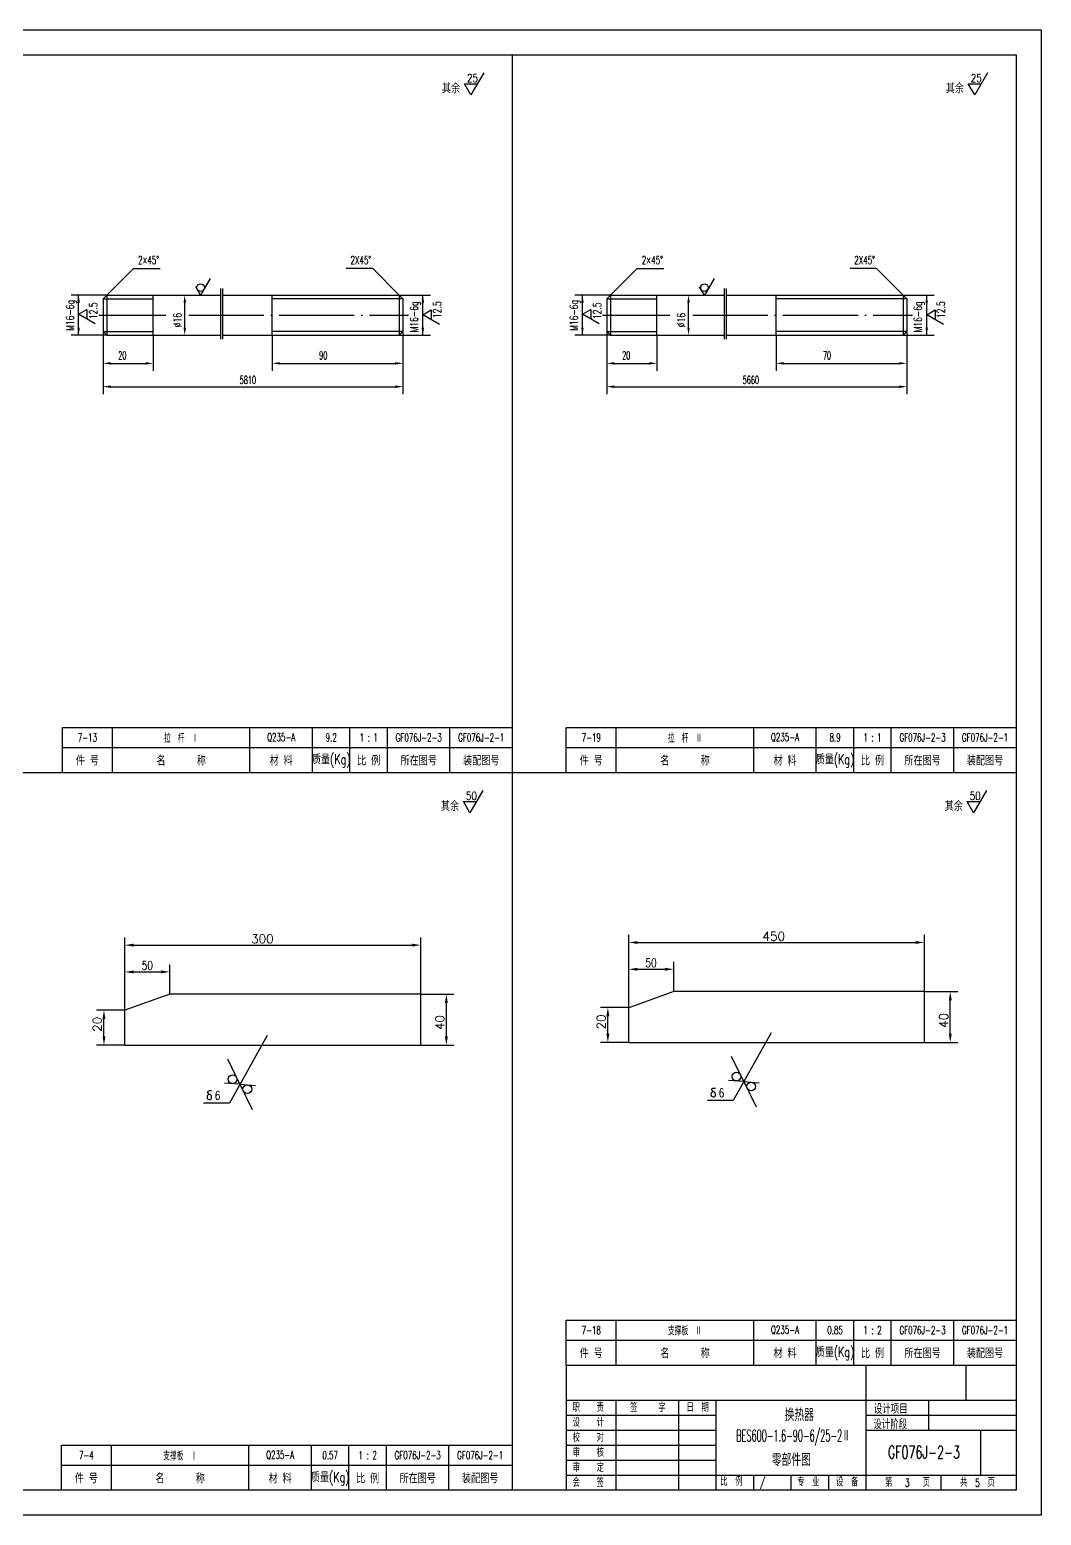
# Model space of a CAD drawing. Extents: x -1018 to 1609, y -45 to 1303.
# Drawn here: x 1204 to 1609, y -36 to 558 of the extents above; entities that cross this region are included whole.
import ezdxf
from ezdxf.enums import TextEntityAlignment as Align

# ---------------------------------------------------------------- set-up
doc = ezdxf.new("R2010")
doc.units = 0
doc.header["$MEASUREMENT"] = 0
doc.linetypes.add('DASHDOT-M', pattern=[36, 30, -3, 0, -3])
doc.linetypes.add('DIVIDE-M', pattern=[39, 30, -3, 0, -3, 0, -3])
doc.layers.get('0').update_dxf_attribs({"linetype": 'CONTINUOUS'})
for name, color, linetype in [('CDR_DWG1', 4, 'CONTINUOUS'), ('CDR_DWG3', 1, 'DASHDOT-M'), ('CDR_DWG4', 3, 'DIVIDE-M')]:
    doc.layers.add(name, color=color, linetype=linetype)
doc.styles.add('HZ', font='romans', dxfattribs={"width": 0.7, "bigfont": 'hz'})

msp = doc.modelspace()

# ---------------------------------------------------------------- linework, layer by layer
for p, q in [((767.94, 557.67), (1608.94, 557.67)), ((1608.94, 557.67), (1608.94, -36.33)), ((1397.44, -26.33), (1397.44, 547.67)), ((1235.2, 451.56), (1245.8, 462.17)), ((1245.8, 462.17), (1256.53, 462.17)), ((1341.52, 462.17), (1330.94, 462.17)), ((1352.13, 451.56), (1341.52, 462.17)), ((1436.7, 451.56), (1447.3, 462.17)), ((1447.3, 462.17), (1458.03, 462.17)), ((1543.02, 462.17), (1532.44, 462.17)), ((1553.63, 451.56), (1543.02, 462.17)), ((1235.13, 451.56), (1220.92, 451.56)), ((1223.92, 435.56), (1223.92, 451.56)), ((1352.13, 451.56), (1364.6, 451.56)), ((1361.6, 435.56), (1361.6, 451.56)), ((1436.63, 451.56), (1422.42, 451.56)), ((1425.42, 435.56), (1425.42, 451.56)), ((1553.63, 451.56), (1566.1, 451.56)), ((1563.1, 435.56), (1563.1, 451.56)), ((1266.36, 438.56), (1266.36, 448.56)), ((1467.86, 438.56), (1467.86, 448.56)), ((1235.13, 435.56), (1220.92, 435.56)), ((1233.7, 437.06), (1233.7, 421.27)), ((1253.7, 435.56), (1253.7, 421.27)), ((1301.36, 435.56), (1301.36, 421.27)), ((1352.13, 435.56), (1364.6, 435.56)), ((1353.63, 437.06), (1353.63, 421.27)), ((1436.63, 435.56), (1422.42, 435.56)), ((1435.2, 437.06), (1435.2, 421.27)), ((1455.2, 435.56), (1455.2, 421.27)), ((1502.86, 435.56), (1502.86, 421.27)), ((1553.63, 435.56), (1566.1, 435.56)), ((1555.13, 437.06), (1555.13, 421.27)), ((1236.7, 424.27), (1250.7, 424.27)), ((1304.36, 424.27), (1350.63, 424.27)), ((1438.2, 424.27), (1452.2, 424.27)), ((1505.86, 424.27), (1552.13, 424.27)), ((1233.7, 421.27), (1233.7, 411.94)), ((1353.63, 421.27), (1353.63, 411.94)), ((1435.2, 421.27), (1435.2, 411.94)), ((1555.13, 421.27), (1555.13, 411.94)), ((1236.7, 414.94), (1350.63, 414.94)), ((1438.2, 414.94), (1552.13, 414.94)), ((1217.44, 270.67), (1397.44, 270.67)), ((1418.94, 270.67), (1598.94, 270.67)), ((792.94, 260.67), (1598.94, 260.67)), ((1242.4, 184.01), (1242.4, 194.65)), ((1245.9, 191.65), (1358.06, 191.65)), ((1360.72, 172.12), (1360.72, 194.65)), ((1443.93, 185.06), (1443.93, 195.71)), ((1447.43, 192.71), (1559.58, 192.71)), ((1562.24, 173.18), (1562.24, 195.71)), ((1443.93, 166.71), (1443.93, 185)), ((1461.94, 173.18), (1461.94, 185)), ((1242.4, 165.65), (1242.4, 183.94)), ((1245.9, 180.94), (1257.77, 180.94)), ((1260.41, 172.12), (1260.41, 183.94)), ((1447.43, 182), (1459.3, 182)), ((1562.31, 173.12), (1575.53, 173.12)), ((1360.78, 172.06), (1374, 172.06)), ((1371, 155.14), (1371, 169.39)), ((1443.87, 166.71), (1432.58, 166.71)), ((1572.53, 156.2), (1572.53, 170.45)), ((1242.34, 165.65), (1231.05, 165.65)), ((1234.05, 154.87), (1234.05, 162.63)), ((1435.58, 155.93), (1435.58, 163.69)), ((1299.31, 155.54), (1284.23, 128.5)), ((1500.84, 156.59), (1485.76, 129.56)), ((1242.34, 151.64), (1231.05, 151.64)), ((1360.78, 151.64), (1374, 151.64)), ((1443.87, 152.7), (1432.58, 152.7)), ((1562.31, 152.7), (1575.53, 152.7)), ((1288.42, 136.05), (1283.53, 146.08)), ((1489.95, 137.1), (1485.06, 147.13)), ((1489.95, 137.1), (1483.77, 137.54)), ((1489.98, 137.07), (1494.88, 127.04)), ((1489.98, 137.07), (1496.16, 136.64)), ((1275.36, 131.34), (1275.27, 131.1)), ((1275.27, 131.1), (1275.32, 130.57)), ((1275.49, 131.56), (1275.36, 131.34)), ((1275.72, 131.75), (1275.49, 131.56)), ((1275.59, 132.69), (1275.6, 133.05)), ((1275.72, 132.36), (1275.59, 132.69)), ((1275.6, 133.05), (1275.73, 133.24)), ((1275.95, 132.14), (1275.72, 132.36)), ((1275.86, 131.9), (1275.72, 131.75)), ((1275.73, 133.24), (1276.02, 133.42)), ((1276.21, 131.99), (1275.86, 131.9)), ((1276.26, 131.97), (1275.95, 132.14)), ((1276.02, 133.42), (1276.26, 133.46)), ((1276.26, 133.46), (1277.1, 133.46)), ((1276.48, 131.87), (1276.26, 131.97)), ((1276.67, 131.75), (1276.48, 131.87)), ((1276.87, 131.58), (1276.67, 131.75)), ((1277.04, 131.34), (1276.87, 131.58)), ((1277.07, 131.01), (1277.04, 131.34)), ((1277.04, 130.31), (1277.07, 131.01)), ((1288.42, 136.05), (1282.24, 136.48)), ((1288.45, 136.02), (1293.35, 125.99)), ((1288.45, 136.02), (1294.63, 135.58)), ((1476.89, 132.4), (1476.8, 132.16)), ((1476.8, 132.16), (1476.85, 131.63)), ((1476.85, 131.63), (1476.87, 131.46)), ((1476.87, 131.46), (1477.05, 131.23)), ((1477.02, 132.62), (1476.89, 132.4)), ((1477.25, 132.81), (1477.02, 132.62)), ((1477.05, 131.23), (1477.31, 131.06)), ((1477.12, 133.75), (1477.13, 134.11)), ((1477.25, 133.42), (1477.12, 133.75)), ((1477.13, 134.11), (1477.26, 134.29)), ((1477.48, 133.2), (1477.25, 133.42)), ((1477.39, 132.96), (1477.25, 132.81)), ((1477.26, 134.29), (1477.55, 134.48)), ((1477.31, 131.06), (1477.68, 130.94)), ((1477.74, 133.05), (1477.39, 132.96)), ((1477.79, 133.03), (1477.48, 133.2)), ((1477.55, 134.48), (1477.79, 134.52)), ((1477.68, 130.94), (1478.05, 130.98)), ((1477.79, 134.52), (1478.63, 134.52)), ((1478.01, 132.93), (1477.79, 133.03)), ((1478.2, 132.81), (1478.01, 132.93)), ((1478.05, 130.98), (1478.35, 131.1)), ((1478.4, 132.64), (1478.2, 132.81)), ((1478.35, 131.1), (1478.57, 131.37)), ((1478.57, 132.4), (1478.4, 132.64)), ((1478.6, 132.07), (1478.57, 132.4)), ((1478.57, 131.37), (1478.6, 132.07)), ((1284.23, 128.5), (1273.89, 128.5)), ((1275.32, 130.57), (1275.35, 130.4)), ((1275.35, 130.4), (1275.52, 130.18)), ((1275.52, 130.18), (1275.78, 130.01)), ((1275.78, 130.01), (1276.15, 129.89)), ((1276.15, 129.89), (1276.52, 129.92)), ((1276.52, 129.92), (1276.82, 130.04)), ((1276.82, 130.04), (1277.04, 130.31)), ((1485.76, 129.56), (1475.42, 129.56)), ((1418.94, 33.7), (1598.94, 33.7)), ((1418.94, 23.7), (1598.94, 23.7)), ((1538.93, -26.3), (1538.93, 23.7)), ((1578.93, 9.7), (1578.93, 23.7)), ((1418.93, 9.7), (1598.93, 9.7)), ((1438.93, -26.3), (1438.93, 9.7)), ((1463.93, -26.3), (1463.93, 9.7)), ((1478.93, -26.3), (1478.93, 9.7)), ((1563.93, -2.3), (1563.93, 9.7)), ((1563.93, -2.3), (1563.93, 9.7)), ((1418.93, 3.7), (1478.93, 3.7)), ((1538.93, 3.7), (1598.93, 3.7)), ((1418.93, -2.3), (1478.93, -2.3)), ((1538.93, -2.3), (1598.93, -2.3)), ((1584.56, -2.3), (1584.56, -20.3)), ((1418.93, -8.3), (1478.93, -8.3)), ((1217.02, -16.33), (1397.02, -16.33)), ((1418.93, -14.3), (1478.93, -14.3)), ((1418.93, -20.3), (1598.93, -20.3)), ((1493.93, -26.3), (1493.93, -20.3)), ((1508.93, -26.3), (1508.93, -20.3)), ((1523.93, -26.3), (1523.93, -20.3)), ((1568.93, -26.3), (1568.93, -20.3)), ((1608.94, -36.33), (767.94, -36.33))]:
    msp.add_line(p, q)
for points in [[(1385.94, 540.49), (1380.79, 531.57), (1378.22, 536.03), (1383.37, 536.03)], [(1587.44, 540.49), (1582.29, 531.57), (1579.72, 536.03), (1584.87, 536.03)], [(1276.56, 458.23), (1272.71, 451.56), (1270.78, 454.9)], [(1478.06, 458.23), (1474.21, 451.56), (1472.28, 454.9)], [(1230.59, 440.04), (1223.92, 443.89), (1227.25, 445.82), (1227.25, 441.97)], [(1368.27, 439.85), (1361.6, 443.7), (1364.93, 445.63), (1364.93, 441.78)], [(1432.09, 440.04), (1425.42, 443.89), (1428.75, 445.82), (1428.75, 441.97)], [(1569.77, 439.85), (1563.1, 443.7), (1566.43, 445.63), (1566.43, 441.78)], [(1385.53, 253.49), (1380.38, 244.57), (1377.8, 249.03), (1382.95, 249.03)], [(1587.03, 253.49), (1581.88, 244.57), (1579.3, 249.03), (1584.45, 249.03)]]:
    msp.add_lwpolyline(points)
for centre, radius in [((1272.71, 454.56), 1.5), ((1474.21, 454.56), 1.5), ((1285.5, 138.02), 1.75), ((1487.03, 139.07), 1.75), ((1492.92, 135.1), 1.75), ((1291.39, 134.05), 1.75)]:
    msp.add_circle(centre, radius)
for points in [[(1223.42, 448.56), (1224.42, 448.56), (1223.92, 451.56)], [(1265.86, 448.56), (1266.86, 448.56), (1266.36, 451.56)], [(1361.1, 448.56), (1362.1, 448.56), (1361.6, 451.56)], [(1424.92, 448.56), (1425.92, 448.56), (1425.42, 451.56)], [(1467.36, 448.56), (1468.36, 448.56), (1467.86, 451.56)], [(1562.6, 448.56), (1563.6, 448.56), (1563.1, 451.56)], [(1223.42, 438.56), (1224.42, 438.56), (1223.92, 435.56)], [(1265.86, 438.56), (1266.86, 438.56), (1266.36, 435.56)], [(1361.1, 438.56), (1362.1, 438.56), (1361.6, 435.56)], [(1424.92, 438.56), (1425.92, 438.56), (1425.42, 435.56)], [(1467.36, 438.56), (1468.36, 438.56), (1467.86, 435.56)], [(1562.6, 438.56), (1563.6, 438.56), (1563.1, 435.56)], [(1236.7, 424.77), (1236.7, 423.77), (1233.7, 424.27)], [(1250.7, 424.77), (1250.7, 423.77), (1253.7, 424.27)], [(1304.36, 424.77), (1304.36, 423.77), (1301.36, 424.27)], [(1350.63, 424.77), (1350.63, 423.77), (1353.63, 424.27)], [(1438.2, 424.77), (1438.2, 423.77), (1435.2, 424.27)], [(1452.2, 424.77), (1452.2, 423.77), (1455.2, 424.27)], [(1505.86, 424.77), (1505.86, 423.77), (1502.86, 424.27)], [(1552.13, 424.77), (1552.13, 423.77), (1555.13, 424.27)], [(1236.7, 415.44), (1236.7, 414.44), (1233.7, 414.94)], [(1350.63, 415.44), (1350.63, 414.44), (1353.63, 414.94)], [(1438.2, 415.44), (1438.2, 414.44), (1435.2, 414.94)], [(1552.13, 415.44), (1552.13, 414.44), (1555.13, 414.94)], [(1245.9, 191.07), (1245.9, 192.23), (1242.4, 191.65)], [(1357.22, 191.07), (1357.22, 192.23), (1360.72, 191.65)], [(1447.43, 192.12), (1447.43, 193.29), (1443.93, 192.71)], [(1558.74, 192.12), (1558.74, 193.29), (1562.24, 192.71)], [(1245.9, 180.36), (1245.9, 181.53), (1242.4, 180.94)], [(1256.91, 180.36), (1256.91, 181.53), (1260.41, 180.94)], [(1447.43, 181.42), (1447.43, 182.58), (1443.93, 182)], [(1458.44, 181.42), (1458.44, 182.58), (1461.94, 182)], [(1573.11, 169.62), (1571.95, 169.62), (1572.53, 173.12)], [(1371.58, 168.56), (1370.42, 168.56), (1371, 172.06)], [(1436.16, 163.23), (1435, 163.23), (1435.58, 166.73)], [(1234.63, 162.17), (1233.47, 162.17), (1234.05, 165.67)], [(1234.63, 155.12), (1233.47, 155.12), (1234.05, 151.62)], [(1371.58, 155.14), (1370.42, 155.14), (1371, 151.64)], [(1436.16, 156.18), (1435, 156.18), (1435.58, 152.68)], [(1573.11, 156.2), (1571.95, 156.2), (1572.53, 152.7)]]:
    msp.add_solid(points)
at = {"layer": 'CDR_DWG1'}
for p, q in [((792.94, 547.67), (1598.94, 547.67)), ((1598.94, 547.67), (1598.94, -26.33)), ((1233.7, 450.06), (1235.2, 451.56)), ((1235.2, 451.56), (1280.79, 451.56)), ((1235.2, 451.56), (1235.2, 435.56)), ((1253.7, 435.56), (1253.7, 451.56)), ((1281.55, 451.56), (1352.13, 451.56)), ((1301.36, 435.56), (1301.36, 451.56)), ((1353.63, 450.06), (1352.13, 451.56)), ((1352.13, 451.56), (1352.13, 435.56)), ((1435.2, 450.06), (1436.7, 451.56)), ((1436.7, 451.56), (1482.29, 451.56)), ((1436.7, 451.56), (1436.7, 435.56)), ((1455.2, 435.56), (1455.2, 451.56)), ((1483.05, 451.56), (1553.63, 451.56)), ((1502.86, 435.56), (1502.86, 451.56)), ((1553.63, 451.56), (1553.63, 435.56)), ((1555.13, 450.06), (1553.63, 451.56)), ((1233.7, 450.06), (1253.7, 450.06)), ((1233.7, 450.06), (1233.7, 437.06)), ((1353.63, 450.06), (1301.36, 450.06)), ((1353.63, 450.06), (1353.63, 437.06)), ((1435.2, 450.06), (1455.2, 450.06)), ((1435.2, 450.06), (1435.2, 437.06)), ((1555.13, 450.06), (1502.86, 450.06)), ((1555.13, 450.06), (1555.13, 437.06)), ((1233.7, 437.06), (1253.7, 437.06)), ((1233.7, 437.06), (1235.2, 435.56)), ((1235.2, 435.56), (1280.79, 435.56)), ((1281.55, 435.56), (1352.13, 435.56)), ((1353.63, 437.06), (1301.36, 437.06)), ((1352.13, 435.56), (1353.63, 437.06)), ((1435.2, 437.06), (1455.2, 437.06)), ((1435.2, 437.06), (1436.7, 435.56)), ((1436.7, 435.56), (1482.29, 435.56)), ((1483.05, 435.56), (1553.63, 435.56)), ((1555.13, 437.06), (1502.86, 437.06)), ((1553.63, 435.56), (1555.13, 437.06)), ((1217.44, 278.67), (1397.44, 278.67)), ((1217.44, 260.67), (1217.44, 278.67)), ((1237.44, 260.67), (1237.44, 278.67)), ((1292.44, 260.67), (1292.44, 278.67)), ((1317.44, 260.67), (1317.44, 278.67)), ((1332.44, 260.67), (1332.44, 278.67)), ((1347.44, 260.67), (1347.44, 278.67)), ((1372.44, 260.67), (1372.44, 278.67)), ((1418.94, 278.67), (1598.94, 278.67)), ((1418.94, 260.67), (1418.94, 278.67)), ((1438.94, 260.67), (1438.94, 278.67)), ((1493.94, 260.67), (1493.94, 278.67)), ((1518.94, 260.67), (1518.94, 278.67)), ((1533.94, 260.67), (1533.94, 278.67)), ((1548.94, 260.67), (1548.94, 278.67)), ((1573.94, 260.67), (1573.94, 278.67)), ((1461.94, 173.12), (1443.93, 166.64)), ((1562.24, 173.12), (1461.94, 173.12)), ((1562.24, 152.7), (1562.24, 173.12)), ((1260.41, 172.06), (1242.4, 165.59)), ((1360.72, 172.06), (1260.41, 172.06)), ((1360.72, 151.64), (1360.72, 172.06)), ((1443.93, 152.7), (1443.93, 166.64)), ((1242.4, 151.64), (1242.4, 165.59)), ((1242.4, 151.64), (1360.72, 151.64)), ((1443.93, 152.7), (1562.24, 152.7)), ((1418.94, 23.7), (1418.94, 41.7)), ((1418.94, 41.7), (1598.94, 41.7)), ((1438.94, 23.7), (1438.94, 41.7)), ((1493.94, 23.7), (1493.94, 41.7)), ((1518.94, 23.7), (1518.94, 41.7)), ((1533.94, 23.7), (1533.94, 41.7)), ((1548.94, 23.7), (1548.94, 41.7)), ((1573.94, 23.7), (1573.94, 41.7)), ((1418.94, 23.7), (1598.94, 23.7)), ((1418.94, 23.7), (1418.94, -26.33)), ((1538.93, -26.3), (1538.93, 23.7)), ((1217.02, -8.33), (1397.02, -8.33)), ((1217.02, -26.33), (1217.02, -8.33)), ((1237.02, -26.33), (1237.02, -8.33)), ((1292.02, -26.33), (1292.02, -8.33)), ((1317.02, -26.33), (1317.02, -8.33)), ((1332.02, -26.33), (1332.02, -8.33)), ((1347.02, -26.33), (1347.02, -8.33)), ((1372.02, -26.33), (1372.02, -8.33)), ((1598.94, -26.33), (792.94, -26.33))]:
    msp.add_line(p, q, dxfattribs=at)
at = {"layer": 'CDR_DWG3', "linetype": 'DASHDOT-M'}
for p, q in [((1231.98, 443.56), (1258.82, 443.56)), ((1268.03, 443.56), (1355.88, 443.56)), ((1433.48, 443.56), (1460.32, 443.56)), ((1469.53, 443.56), (1557.38, 443.56))]:
    msp.add_line(p, q, dxfattribs=at)
at = {"layer": 'CDR_DWG4', "linetype": 'DIVIDE-M'}
for p, q in [((1280.79, 433.96), (1280.79, 454.2)), ((1281.55, 433.96), (1281.55, 454.2)), ((1482.29, 433.96), (1482.29, 454.2)), ((1483.05, 433.96), (1483.05, 454.2))]:
    msp.add_line(p, q, dxfattribs=at)

# ---------------------------------------------------------------- texts
at = {"style": 'HZ'}
for s, height, width, p in [('其余', 4, 0.7, (1369.22, 532.28)), ('25', 3.2, 0.8, (1379.23, 536.73)), ('其余', 4, 0.7, (1570.72, 532.28)), ('25', 3.2, 0.8, (1580.73, 536.73)), ('2×45%%d', 3.2, 0.65, (1247.68, 463.96)), ('2X45%%d', 3.2, 0.65, (1332.66, 463.96)), ('2×45%%d', 3.2, 0.65, (1449.18, 463.96)), ('2X45%%d', 3.2, 0.65, (1534.16, 463.96)), ('20', 3.2, 0.6, (1239.76, 425.87)), ('90', 3.2, 0.6, (1320.09, 425.87)), ('20', 3.2, 0.6, (1441.26, 425.87)), ('70', 3.2, 0.6, (1521.59, 425.87)), ('5810', 3.2, 0.6, (1288.32, 416.02)), ('5660', 3.2, 0.6, (1489.5, 416.02)), ('其余', 4, 0.7, (1368.8, 245.28)), ('50', 3.2, 0.8, (1378.82, 249.73)), ('其余', 4, 0.7, (1570.3, 245.28)), ('50', 3.2, 0.8, (1580.32, 249.73)), ('6', 3.5, 0.75, (1278.38, 129.81)), ('6', 3.5, 0.75, (1479.91, 130.87)), ('职    责', 3.2, 0.7, (1421.49, 5.08)), ('签     字', 3.2, 0.7, (1444.5, 5.03)), ('日  期', 3.2, 0.7, (1467.05, 5.12)), ('设计项目', 4, 0.65, (1541.95, 4.26)), ('设    计', 3.2, 0.7, (1421.49, -0.92)), ('设计阶段', 4, 0.65, (1541.75, -1.89)), ('校    对', 3.2, 0.7, (1421.49, -6.92)), ('审    核', 3.2, 0.7, (1421.49, -12.92)), ('GF076J-2-3', 5, 0.65, (1547.6, -13.62)), ('审    定', 3.2, 0.7, (1421.49, -18.92)), ('会    签', 3.2, 0.7, (1421.49, -24.92)), ('比  例', 3.2, 0.7, (1480.52, -24.49)), ('/', 3.2, 0.7, (1496.48, -24.68)), ('专  业', 3.2, 0.7, (1511.3, -24.7)), ('设  备', 3.2, 0.7, (1526.87, -24.71)), ('第   3   页', 3.2, 0.7, (1546.47, -24.9)), ('共  5  页', 3.2, 0.7, (1576.47, -24.9))]:
    msp.add_text(s, height=height, dxfattribs=dict(at, width=width)).set_placement(p)
at = {"style": 'HZ', "width": 0.7}
for s, p in [('M16-6g', (1222.08, 437.23)), ('12.5', (1231.38, 441.91)), ('M16-6g', (1359.65, 436.63)), ('12.5', (1368.89, 442.36)), ('M16-6g', (1423.58, 437.23)), ('12.5', (1432.88, 441.91)), ('M16-6g', (1561.15, 436.63)), ('12.5', (1570.39, 442.36)), ('%%C16', (1265.05, 438.67)), ('%%C16', (1466.55, 438.67))]:
    msp.add_text(s, height=3.2, rotation=90, dxfattribs=at).set_placement(p)
at = {"style": 'HZ'}
for s, height, width, p in [('7-13', 3.2, 0.65, (1227.44, 274.67)), ('拉  杆  Ⅰ', 3.2, 0.65, (1264.94, 274.67)), ('Q235-A', 3.2, 0.65, (1304.94, 274.67)), ('9.2', 3.2, 0.65, (1324.94, 274.67)), ('1 : 1', 3.2, 0.65, (1339.94, 274.67)), ('GF076J-2-3', 3.2, 0.65, (1359.94, 274.67)), ('GF076J-2-1', 3.2, 0.65, (1384.94, 274.67)), ('7-19', 3.2, 0.65, (1428.94, 274.67)), ('拉  杆  Ⅱ', 3.2, 0.65, (1466.44, 274.67)), ('Q235-A', 3.2, 0.65, (1506.44, 274.67)), ('8.9', 3.2, 0.65, (1526.44, 274.67)), ('1 : 1', 3.2, 0.65, (1541.44, 274.67)), ('GF076J-2-3', 3.2, 0.65, (1561.44, 274.67)), ('GF076J-2-1', 3.2, 0.65, (1586.44, 274.67)), ('件 号', 4, 0.7, (1227.44, 265.67)), ('名      称', 4, 0.7, (1264.94, 265.67)), ('材 料', 4, 0.7, (1304.94, 265.67)), ('质量(Kg)', 4, 0.7, (1324.94, 265.67)), ('比 例', 4, 0.7, (1339.94, 265.67)), ('所在图号', 4, 0.7, (1359.94, 265.67)), ('装配图号', 4, 0.7, (1384.94, 265.67)), ('件 号', 4, 0.7, (1428.94, 265.67)), ('名      称', 4, 0.7, (1466.44, 265.67)), ('材 料', 4, 0.7, (1506.44, 265.67)), ('质量(Kg)', 4, 0.7, (1526.44, 265.67)), ('比 例', 4, 0.7, (1541.44, 265.67)), ('所在图号', 4, 0.7, (1561.44, 265.67)), ('装配图号', 4, 0.7, (1586.44, 265.67)), ('7-18', 3.2, 0.65, (1428.94, 37.7)), ('支撑板  Ⅱ', 3.2, 0.65, (1466.44, 37.7)), ('Q235-A', 3.2, 0.65, (1506.44, 37.7)), ('0.85', 3.2, 0.65, (1526.44, 37.7)), ('1 : 2', 3.2, 0.65, (1541.44, 37.7)), ('GF076J-2-3', 3.2, 0.65, (1561.44, 37.7)), ('GF076J-2-1', 3.2, 0.65, (1586.44, 37.7)), ('件 号', 4, 0.7, (1428.94, 28.7)), ('名      称', 4, 0.7, (1466.44, 28.7)), ('材 料', 4, 0.7, (1506.44, 28.7)), ('质量(Kg)', 4, 0.7, (1526.44, 28.7)), ('比 例', 4, 0.7, (1541.44, 28.7)), ('所在图号', 4, 0.7, (1561.44, 28.7)), ('装配图号', 4, 0.7, (1586.44, 28.7)), ('换热器', 5, 0.65, (1512.17, 4.13)), ('BES600-1.6-90-6/25-2Ⅱ', 4.75, 0.5, (1509.66, -4.81)), ('7-4', 3.2, 0.65, (1227.02, -12.33)), ('支撑板  Ⅰ', 3.2, 0.65, (1264.52, -12.33)), ('Q235-A', 3.2, 0.65, (1304.52, -12.33)), ('0.57', 3.2, 0.65, (1324.52, -12.33)), ('1 : 2', 3.2, 0.65, (1339.52, -12.33)), ('GF076J-2-3', 3.2, 0.65, (1359.52, -12.33)), ('GF076J-2-1', 3.2, 0.65, (1384.52, -12.33)), ('零部件图', 5, 0.65, (1508.94, -13.92)), ('件 号', 4, 0.7, (1227.02, -21.33)), ('名      称', 4, 0.7, (1264.52, -21.33)), ('材 料', 4, 0.7, (1304.52, -21.33)), ('质量(Kg)', 4, 0.7, (1324.52, -21.33)), ('比 例', 4, 0.7, (1339.52, -21.33)), ('所在图号', 4, 0.7, (1359.52, -21.33)), ('装配图号', 4, 0.7, (1384.52, -21.33))]:
    msp.add_text(s, height=height, dxfattribs=dict(at, width=width)).set_placement(p, align=Align.MIDDLE)
for s, p in [('450 ', (1503.14, 193.43)), ('300 ', (1298.61, 192.37))]:
    msp.add_text(s, height=3.5, dxfattribs=at).set_placement(p, align=Align.CENTER)
at = {"style": 'HZ', "width": 0.75}
for p in [(1251.35, 181.78), (1452.88, 182.83)]:
    msp.add_text('50', height=3.5, dxfattribs=at).set_placement(p, align=Align.CENTER)
at = {"style": 'HZ'}
for s, p in [(' 20', (1233.11, 158.77)), ('40 ', (1370.11, 161.87)), (' 20', (1434.64, 159.73)), ('40 ', (1571.64, 162.73))]:
    msp.add_text(s, height=3.5, rotation=90, dxfattribs=at).set_placement(p, align=Align.CENTER)

doc.saveas('drawing.dxf')
